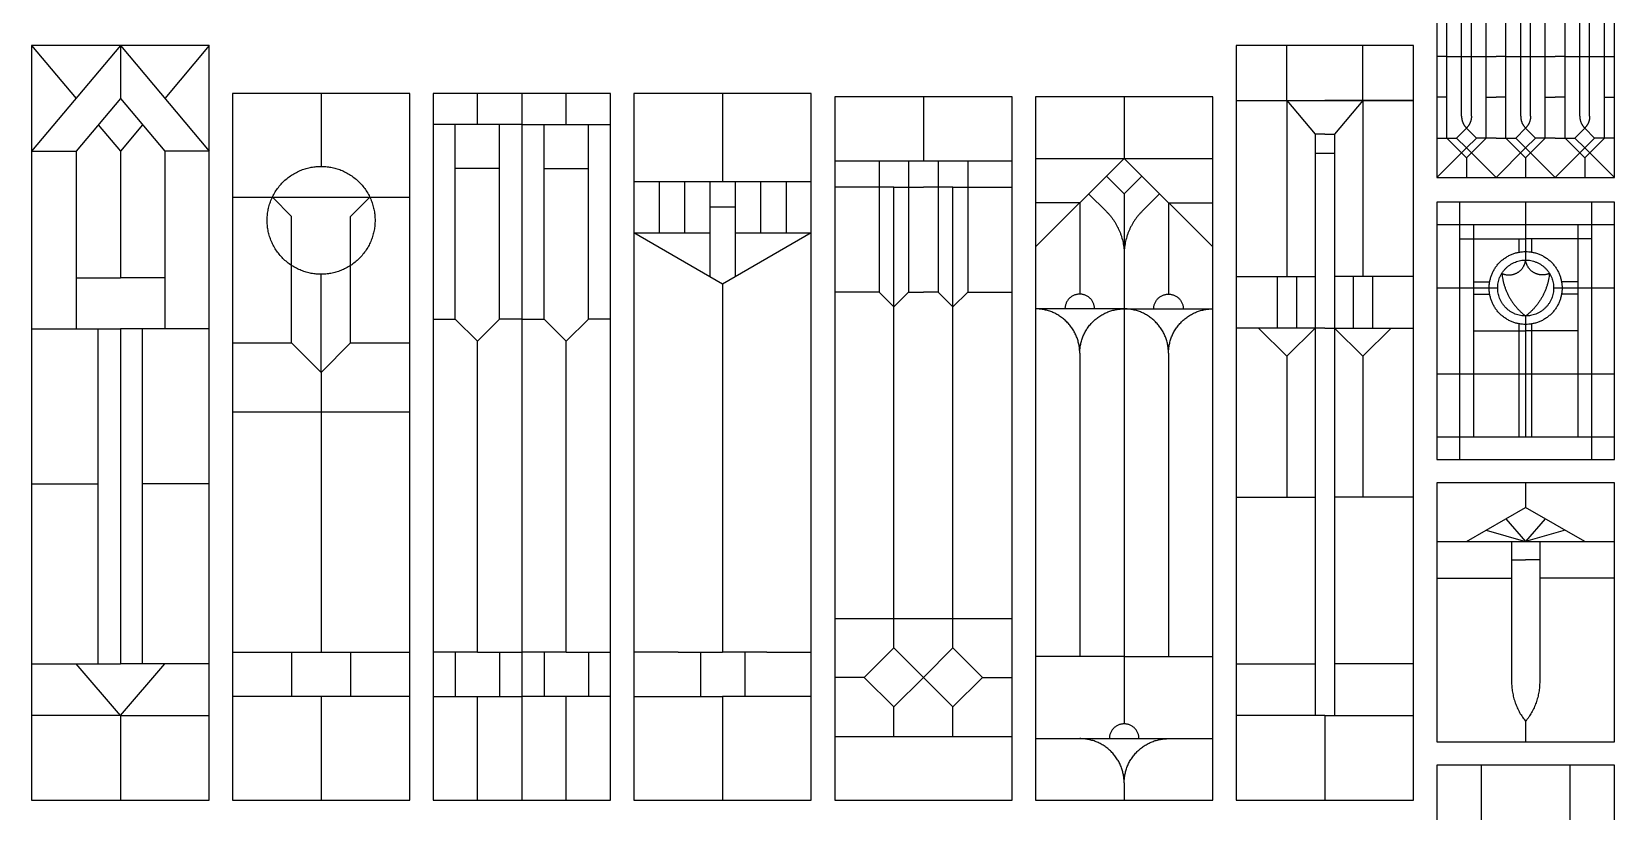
# Model space of a CAD drawing. Header units: millimetres. Extents: x -177 to 174, y -242 to 184.
# Drawn here: x -12 to 174.3, y -71.1 to 20.7 of the extents above; entities that cross this region are included whole.
import ezdxf

# ---------------------------------------------------------------- set-up
doc = ezdxf.new("R2010")
doc.units = ezdxf.units.MM
doc.header["$MEASUREMENT"] = 0
doc.layers.add('Layer 03', color=5, linetype='Continuous')

msp = doc.modelspace()

# ---------------------------------------------------------------- linework, layer by layer
at = {"layer": 'Layer 03'}
for p, q in [((153.44, 32.03), (153.44, 3.56)), ((174.33, 3.56), (174.33, 32.03)), ((154.6, 8.2), (154.6, 26.66)), ((159.24, 8.2), (159.24, 26.66)), ((161.56, 8.2), (161.56, 26.66)), ((166.2, 8.2), (166.2, 26.66)), ((168.52, 8.2), (168.52, 26.66)), ((173.17, 8.2), (173.17, 26.66)), ((156.34, 10.76), (156.34, 25.63)), ((157.5, 10.76), (157.5, 25.63)), ((163.3, 10.76), (163.3, 25.63)), ((164.46, 10.76), (164.46, 25.63)), ((170.26, 10.76), (170.26, 25.63)), ((171.42, 10.76), (171.42, 25.63)), ((45.71, 9.81), (35.27, 9.81)), ((45.71, 9.81), (56.16, 9.81)), ((79.79, 3.02), (58.91, 3.02)), ((67.86, 3.02), (67.86, -8.16)), ((70.84, 3.02), (70.84, -8.16)), ((153.44, 3.56), (174.33, 3.56)), ((174.33, 0.63), (153.44, 0.63)), ((153.44, 0.63), (153.44, -29.68)), ((156.11, 0.63), (156.11, -29.68)), ((171.66, -29.68), (171.66, 0.63)), ((174.33, -29.68), (174.33, 0.63)), ((174.33, -2.03), (153.44, -2.03)), ((156.11, -3.68), (163.88, -3.68)), ((157.75, -2.03), (157.75, -27.01)), ((171.66, -3.68), (163.88, -3.68)), ((170.01, -2.03), (170.01, -27.01)), ((116.62, -11.93), (106.17, -11.93)), ((116.62, -11.93), (127.06, -11.93)), ((140.25, -14.2), (129.81, -14.2)), ((140.25, -14.2), (150.69, -14.2)), ((153.44, -27.01), (174.33, -27.01)), ((153.44, -29.68), (174.33, -29.68)), ((86.02, -55.34), (89.5, -51.86)), ((92.98, -55.34), (89.5, -51.86)), ((92.98, -55.34), (96.46, -51.86)), ((99.94, -55.34), (96.46, -51.86)), ((-12, -53.74), (-1.55, -53.74)), ((8.89, -53.74), (-1.55, -53.74)), ((116.62, -52.89), (106.17, -52.89)), ((116.62, -52.89), (127.06, -52.89)), ((86.02, -55.34), (89.5, -58.82)), ((92.98, -55.34), (89.5, -58.82)), ((92.98, -55.34), (96.46, -58.82)), ((99.94, -55.34), (96.46, -58.82)), ((-1.55, -59.82), (-12, -59.82)), ((-1.55, -59.82), (8.89, -59.82)), ((140.25, -59.82), (129.81, -59.82)), ((140.25, -59.82), (150.69, -59.82))]:
    msp.add_line(p, q, dxfattribs=at)
for points in [[(-12, -69.82), (8.89, -69.82), (8.89, 19.1), (-12, 19.1)], [(129.81, -69.82), (150.69, -69.82), (150.69, 19.1), (129.81, 19.1)], [(11.64, -69.82), (32.52, -69.82), (32.52, 13.46), (11.64, 13.46)], [(35.27, -69.82), (56.16, -69.82), (56.16, 13.46), (35.27, 13.46)], [(58.91, -69.82), (79.79, -69.82), (79.79, 13.46), (58.91, 13.46)], [(82.54, -69.82), (103.42, -69.82), (103.42, 13.06), (82.54, 13.06)], [(106.17, -69.82), (127.06, -69.82), (127.06, 13.06), (106.17, 13.06)], [(153.44, -62.92), (174.33, -62.92), (174.33, -32.43), (153.44, -32.43)], [(153.44, -96.16), (174.33, -96.16), (174.33, -65.67), (153.44, -65.67)]]:
    msp.add_lwpolyline(points, close=True, dxfattribs=at)
for points in [[(-1.55, 19.1), (-12, 6.65)], [(-12, 19.1), (-6.77, 12.87)], [(-1.55, 19.1), (8.89, 6.65)], [(-1.55, 19.1), (-1.55, 12.87)], [(8.89, 19.1), (3.67, 12.87)], [(135.77, 12.63), (135.77, 19.1)], [(144.72, 12.63), (144.72, 19.1)], [(154.6, 17.79), (153.44, 17.79)], [(154.6, 17.79), (159.24, 17.79)], [(159.24, 17.79), (160.4, 17.79)], [(161.56, 17.79), (160.4, 17.79)], [(161.56, 17.79), (166.2, 17.79)], [(166.2, 17.79), (167.36, 17.79)], [(168.52, 17.79), (167.36, 17.79)], [(168.52, 17.79), (173.17, 17.79)], [(173.17, 17.79), (174.33, 17.79)], [(22.08, 13.46), (22.08, 4.86)], [(40.49, 9.81), (40.49, 13.46)], [(45.71, 13.46), (45.71, -69.82)], [(50.94, 9.81), (50.94, 13.46)], [(69.35, 13.46), (69.35, 3.02)], [(92.98, 13.06), (92.98, 5.53)], [(116.62, 13.06), (116.62, 5.8)], [(-1.55, 12.87), (-6.77, 6.65)], [(-1.55, 12.87), (3.67, 6.65)], [(129.81, 12.63), (150.69, 12.63)], [(129.81, 12.63), (140.25, 12.63)], [(135.77, 12.63), (139.1, 8.66)], [(135.77, 12.63), (135.77, -8.11)], [(150.69, 12.63), (140.25, 12.63)], [(144.72, 12.63), (141.4, 8.66)], [(144.72, 12.63), (144.72, -8.11)], [(154.6, 13), (153.44, 13)], [(159.24, 13), (160.4, 13)], [(161.56, 13), (160.4, 13)], [(166.2, 13), (167.36, 13)], [(168.52, 13), (167.36, 13)], [(173.17, 13), (174.33, 13)], [(-4.16, 9.76), (-1.55, 6.65)], [(1.06, 9.76), (-1.55, 6.65)], [(37.88, -13.13), (37.88, 9.81)], [(43.1, -13.13), (43.1, 9.81)], [(48.33, -13.13), (48.33, 9.81)], [(53.55, -13.13), (53.55, 9.81)], [(156.92, 9.36), (155.76, 8.2)], [(156.92, 9.36), (158.08, 8.2)], [(163.88, 9.36), (162.72, 8.2)], [(163.88, 9.36), (165.04, 8.2)], [(170.84, 9.36), (169.68, 8.2)], [(170.84, 9.36), (172, 8.2)], [(140.25, 8.66), (139.1, 8.66)], [(139.1, 8.66), (139.1, -59.82)], [(140.25, 8.66), (141.4, 8.66)], [(141.4, 8.66), (141.4, -59.82)], [(153.44, 8.2), (155.76, 8.2)], [(154.6, 8.2), (156.92, 5.88), (159.24, 8.2)], [(156.92, 7.04), (155.76, 8.2)], [(156.92, 7.04), (158.08, 8.2)], [(160.4, 8.2), (158.08, 8.2)], [(160.4, 8.2), (162.72, 8.2)], [(161.56, 8.2), (163.88, 5.88), (166.2, 8.2)], [(163.88, 7.04), (162.72, 8.2)], [(163.88, 7.04), (165.04, 8.2)], [(167.36, 8.2), (165.04, 8.2)], [(167.36, 8.2), (169.68, 8.2)], [(168.52, 8.2), (170.84, 5.88), (173.17, 8.2)], [(170.84, 7.04), (169.68, 8.2)], [(170.84, 7.04), (172, 8.2)], [(174.33, 8.2), (172, 8.2)], [(-12, 6.65), (-6.77, 6.65)], [(-6.77, 6.65), (-6.77, -14.28)], [(-1.55, 6.65), (-1.55, -8.27)], [(3.67, 6.65), (3.67, -14.28)], [(8.89, 6.65), (3.67, 6.65)], [(106.17, 5.8), (127.06, 5.8)], [(116.62, 5.8), (106.17, -4.64)], [(116.62, 5.8), (127.06, -4.64)], [(141.4, 6.37), (139.1, 6.37)], [(153.44, 3.56), (156.92, 7.04)], [(160.4, 3.56), (156.92, 7.04)], [(156.92, 5.88), (156.92, 3.56)], [(160.4, 3.56), (163.88, 7.04)], [(167.36, 3.56), (163.88, 7.04)], [(163.88, 5.88), (163.88, 3.56)], [(167.36, 3.56), (170.84, 7.04)], [(174.33, 3.56), (170.84, 7.04)], [(170.84, 5.88), (170.84, 3.56)], [(43.1, 4.59), (37.88, 4.59)], [(48.33, 4.59), (53.55, 4.59)], [(82.54, 5.53), (103.42, 5.53)], [(87.76, 5.53), (87.76, -9.96)], [(91.24, 5.53), (91.24, -9.96)], [(94.72, 5.53), (94.72, -9.96)], [(98.2, 5.53), (98.2, -9.96)], [(61.89, 3.02), (61.89, -2.99)], [(64.87, 3.02), (64.87, -2.99)], [(73.82, 3.02), (73.82, -2.99)], [(76.81, 3.02), (76.81, -2.99)], [(89.5, 2.39), (82.54, 2.39)], [(89.5, -48.39), (89.5, 2.39)], [(89.5, 2.39), (92.98, 2.39)], [(96.46, 2.39), (92.98, 2.39)], [(96.46, 2.39), (103.42, 2.39)], [(96.46, -48.39), (96.46, 2.39)], [(114.53, 3.71), (116.62, 1.62)], [(118.7, 3.71), (116.62, 1.62)], [(11.64, 1.22), (32.52, 1.22)], [(16.34, 1.22), (18.6, -1.05)], [(27.82, 1.22), (25.56, -1.05)], [(70.84, 0.04), (67.86, 0.04)], [(111.39, 0.58), (106.17, 0.58)], [(111.39, 0.58), (111.39, -10.19)], [(112.44, 1.62), (114.53, -0.46)], [(116.62, 1.62), (116.62, -60.82)], [(120.79, 1.62), (118.7, -0.46)], [(121.84, 0.58), (127.06, 0.58)], [(121.84, 0.58), (121.84, -10.19)], [(163.88, 0.63), (163.88, -6.18)], [(18.6, -15.93), (18.6, -1.05)], [(25.56, -15.93), (25.56, -1.05)], [(58.91, -2.99), (67.86, -2.99)], [(79.79, -2.99), (69.35, -9.02), (58.91, -2.99)], [(70.84, -2.99), (79.79, -2.99)], [(163.14, -5.25), (163.14, -3.68)], [(164.62, -5.25), (164.62, -3.68)], [(-6.77, -8.27), (-1.55, -8.27)], [(3.67, -8.27), (-1.55, -8.27)], [(22.08, -19.41), (22.08, -7.85)], [(69.35, -9.02), (69.35, -52.37)], [(129.81, -8.11), (139.1, -8.11)], [(134.63, -8.11), (134.63, -14.2)], [(136.92, -8.11), (136.92, -14.2)], [(150.69, -8.11), (141.4, -8.11)], [(143.58, -8.11), (143.58, -14.2)], [(145.87, -8.11), (145.87, -14.2)], [(157.75, -8.73), (159.66, -8.73)], [(170.01, -8.73), (168.11, -8.73)], [(87.76, -9.96), (82.54, -9.96)], [(87.76, -9.96), (89.5, -11.7), (91.24, -9.96)], [(91.24, -9.96), (92.98, -9.96)], [(94.72, -9.96), (92.98, -9.96)], [(98.2, -9.96), (96.46, -11.7), (94.72, -9.96)], [(98.2, -9.96), (103.42, -9.96)], [(153.44, -9.47), (160.59, -9.47)], [(157.75, -10.21), (159.66, -10.21)], [(167.18, -9.47), (174.33, -9.47)], [(170.01, -10.21), (168.11, -10.21)], [(163.88, -12.77), (163.88, -27.01)], [(-12, -14.28), (-1.55, -14.28)], [(-4.16, -53.74), (-4.16, -14.28)], [(8.89, -14.28), (-1.55, -14.28)], [(-1.55, -14.28), (-1.55, -53.74)], [(1.06, -53.74), (1.06, -14.28)], [(35.27, -13.13), (37.88, -13.13)], [(37.88, -13.13), (40.49, -15.74)], [(43.1, -13.13), (40.49, -15.74)], [(45.71, -13.13), (43.1, -13.13)], [(45.71, -13.13), (48.33, -13.13)], [(48.33, -13.13), (50.94, -15.74)], [(53.55, -13.13), (50.94, -15.74)], [(56.16, -13.13), (53.55, -13.13)], [(132.45, -14.2), (135.77, -17.52)], [(139.1, -14.2), (135.77, -17.52)], [(141.4, -14.2), (144.72, -17.52)], [(148.05, -14.2), (144.72, -17.52)], [(157.75, -14.52), (163.88, -14.52)], [(163.14, -27.01), (163.14, -13.7)], [(170.01, -14.52), (163.88, -14.52)], [(164.62, -27.01), (164.62, -13.7)], [(11.64, -15.93), (18.6, -15.93)], [(18.6, -15.93), (22.08, -19.41), (25.56, -15.93)], [(25.56, -15.93), (32.52, -15.93)], [(40.49, -52.37), (40.49, -15.74)], [(50.94, -52.37), (50.94, -15.74)], [(111.39, -17.15), (111.39, -52.89)], [(121.84, -17.15), (121.84, -52.89)], [(135.77, -17.52), (135.77, -34.13)], [(144.72, -17.52), (144.72, -34.13)], [(22.08, -19.41), (22.08, -52.37)], [(153.44, -19.58), (174.33, -19.58)], [(11.64, -24.06), (32.52, -24.06)], [(-12, -32.56), (-4.16, -32.56)], [(8.89, -32.56), (1.06, -32.56)], [(163.88, -32.43), (163.88, -35.33)], [(129.81, -34.13), (139.1, -34.13)], [(150.69, -34.13), (141.4, -34.13)], [(156.92, -39.35), (163.88, -35.33)], [(170.84, -39.35), (163.88, -35.33)], [(161.56, -36.67), (163.88, -39.35)], [(166.2, -36.67), (163.88, -39.35)], [(159.24, -38.01), (163.88, -39.35)], [(168.52, -38.01), (163.88, -39.35)], [(153.44, -39.35), (174.33, -39.35)], [(162.23, -39.35), (162.23, -55.85)], [(165.54, -39.35), (165.54, -55.85)], [(162.23, -41.51), (163.88, -41.51)], [(165.54, -41.51), (163.88, -41.51)], [(153.44, -43.67), (162.23, -43.67)], [(174.33, -43.67), (165.54, -43.67)], [(82.54, -48.39), (103.42, -48.39)], [(89.5, -51.86), (89.5, -48.39)], [(96.46, -51.86), (96.46, -48.39)], [(-1.55, -59.82), (-6.77, -53.74)], [(-1.55, -59.82), (3.67, -53.74)], [(11.64, -52.37), (32.52, -52.37)], [(18.6, -52.37), (18.6, -57.57)], [(25.56, -52.37), (25.56, -57.57)], [(40.49, -52.37), (35.27, -52.37)], [(37.88, -52.37), (37.88, -57.59)], [(40.49, -52.37), (45.71, -52.37)], [(43.1, -52.37), (43.1, -57.59)], [(50.94, -52.37), (45.71, -52.37)], [(48.33, -52.37), (48.33, -57.59)], [(50.94, -52.37), (56.16, -52.37)], [(53.55, -52.37), (53.55, -57.59)], [(64.13, -52.37), (58.91, -52.37)], [(64.13, -52.37), (69.35, -52.37)], [(66.74, -52.37), (66.74, -57.59)], [(74.57, -52.37), (69.35, -52.37)], [(71.96, -52.37), (71.96, -57.59)], [(74.57, -52.37), (79.79, -52.37)], [(129.81, -53.74), (139.1, -53.74)], [(150.69, -53.74), (141.4, -53.74)], [(86.02, -55.34), (82.54, -55.34)], [(99.94, -55.34), (103.42, -55.34)], [(11.64, -57.57), (32.52, -57.57)], [(22.08, -57.57), (22.08, -69.82)], [(35.27, -57.59), (45.71, -57.59)], [(40.49, -69.82), (40.49, -57.59)], [(56.16, -57.59), (45.71, -57.59)], [(50.94, -69.82), (50.94, -57.59)], [(58.91, -57.59), (69.35, -57.59)], [(69.35, -57.59), (69.35, -69.82)], [(79.79, -57.59), (69.35, -57.59)], [(89.5, -62.29), (89.5, -58.82)], [(96.46, -62.29), (96.46, -58.82)], [(-1.55, -59.82), (-1.55, -69.82)], [(140.25, -59.82), (140.25, -69.82)], [(163.88, -60.52), (163.88, -62.92)], [(82.54, -62.29), (103.42, -62.29)], [(106.17, -62.56), (127.06, -62.56)], [(158.66, -65.67), (158.66, -72.44)], [(169.1, -65.67), (169.1, -72.44)], [(116.62, -67.78), (116.62, -69.82)]]:
    msp.add_lwpolyline(points, dxfattribs=at)
for points, weights in [([(156.34, 10.76), (156.34, 9.94), (156.92, 9.36)], [1, 0.923878113221, 1]), ([(157.5, 10.76), (157.5, 9.94), (156.92, 9.36)], [1, 0.923878113221, 1]), ([(163.3, 10.76), (163.3, 9.94), (163.88, 9.36)], [1, 0.923878113221, 1]), ([(164.46, 10.76), (164.46, 9.94), (163.88, 9.36)], [1, 0.923878113221, 1]), ([(170.26, 10.76), (170.26, 9.94), (170.84, 9.36)], [1, 0.923878113221, 1]), ([(171.42, 10.76), (171.42, 9.94), (170.84, 9.36)], [1, 0.923878113221, 1]), ([(114.53, -0.46), (116.62, -2.55), (116.62, -5.51)], [1, 0.92387953143, 1]), ([(118.7, -0.46), (116.62, -2.55), (116.62, -5.51)], [1, 0.92387953143, 1]), ([(161.08, -7.74), (161.38, -10.87), (163.88, -12.77)], [1, 0.915957452401, 1]), ([(166.69, -7.74), (166.39, -10.87), (163.88, -12.77)], [1, 0.915957452401, 1]), ([(111.39, -17.15), (111.39, -11.93), (106.17, -11.93)], [1, 0.707106780751, 1]), ([(111.39, -17.15), (111.39, -11.93), (116.62, -11.93)], [1, 0.707106780751, 1]), ([(121.84, -17.15), (121.84, -11.93), (116.62, -11.93)], [1, 0.707106780751, 1]), ([(121.84, -17.15), (121.84, -11.93), (127.06, -11.93)], [1, 0.707106780751, 1]), ([(162.23, -55.85), (162.23, -58.48), (163.88, -60.52)], [1, 0.942401172082, 1]), ([(165.54, -55.85), (165.54, -58.48), (163.88, -60.52)], [1, 0.942401172082, 1]), ([(116.62, -67.78), (116.62, -62.56), (111.39, -62.56)], [1, 0.707106780751, 1]), ([(116.62, -67.78), (116.62, -62.56), (121.84, -62.56)], [1, 0.707106780751, 1])]:
    msp.add_rational_spline(points, weights, degree=2, dxfattribs=at)
for points, weights, knots in [([(22.08, -7.85), (28.43, -7.85), (28.43, -1.5), (28.43, 4.86), (22.08, 4.86), (15.73, 4.86), (15.73, -1.5), (15.73, -7.85), (22.08, -7.85)], [1, 0.707106781187, 1, 0.707106781187, 1, 0.707106781187, 1, 0.707106781187, 1], [0, 0, 0, 12.358118, 12.358118, 24.716235, 24.716235, 37.074353, 37.074353, 49.432471, 49.432471, 49.432471]), ([(168.17, -9.47), (168.17, -5.18), (163.88, -5.18), (159.59, -5.18), (159.59, -9.47), (159.59, -13.76), (163.88, -13.76), (168.17, -13.76), (168.17, -9.47)], [1, 0.707106781187, 1, 0.707106781187, 1, 0.707106781187, 1, 0.707106781187, 1], [0, 0, 0, 11.227414, 11.227414, 22.454828, 22.454828, 33.682242, 33.682242, 44.909656, 44.909656, 44.909656]), ([(167.18, -9.47), (167.18, -6.18), (163.88, -6.18), (160.59, -6.18), (160.59, -9.47), (160.59, -12.77), (163.88, -12.77), (167.18, -12.77), (167.18, -9.47)], [1, 0.707106781187, 1, 0.707106781187, 1, 0.707106781187, 1, 0.707106781187, 1], [0, 0, 0, 11.227414, 11.227414, 22.454828, 22.454828, 33.682242, 33.682242, 44.909656, 44.909656, 44.909656]), ([(161.08, -7.74), (162, -8.18), (162.88, -7.68), (163.77, -7.18), (163.88, -6.18)], [1, 0.889455606756, 1, 0.889455606756, 1], [0, 0, 0, 3.126617, 3.126617, 6.253233, 6.253233, 6.253233]), ([(166.69, -7.74), (165.77, -8.18), (164.88, -7.68), (164, -7.18), (163.88, -6.18)], [1, 0.889455606756, 1, 0.889455606756, 1], [0, 0, 0, 3.126617, 3.126617, 6.253233, 6.253233, 6.253233]), ([(113.13, -11.93), (113.13, -10.19), (111.39, -10.19), (109.65, -10.19), (109.65, -11.93)], [1, 0.707106781187, 1, 0.707106781187, 1], [14.673603, 14.673603, 14.673603, 18.342004, 18.342004, 22.010404, 22.010404, 22.010404]), ([(120.1, -11.93), (120.1, -10.19), (121.84, -10.19), (123.58, -10.19), (123.58, -11.93)], [1, 0.707106781187, 1, 0.707106781187, 1], [14.673603, 14.673603, 14.673603, 18.342004, 18.342004, 22.010404, 22.010404, 22.010404]), ([(118.36, -62.56), (118.36, -60.82), (116.62, -60.82), (114.88, -60.82), (114.88, -62.56)], [1, 0.707106781187, 1, 0.707106781187, 1], [14.673603, 14.673603, 14.673603, 18.342004, 18.342004, 22.010404, 22.010404, 22.010404])]:
    msp.add_rational_spline(points, weights, degree=2, knots=knots, dxfattribs=at)

doc.saveas('drawing.dxf')
